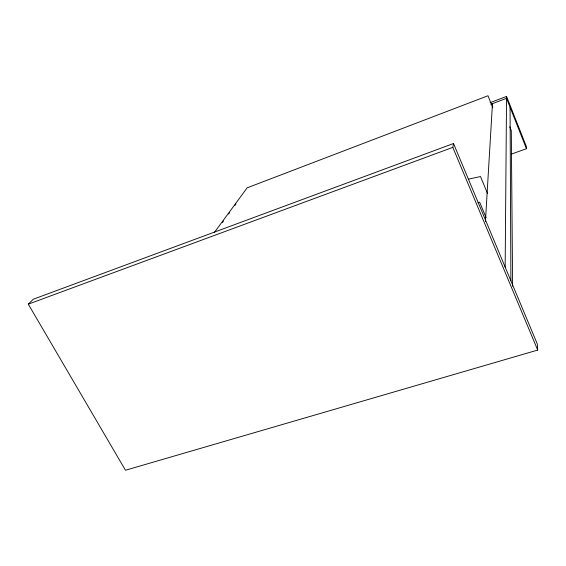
<?xml version="1.0" encoding="UTF-8"?>
<svg xmlns="http://www.w3.org/2000/svg" width="566" height="566" viewBox="0 0 566 566"><rect width="100%" height="100%" fill="white"/><g stroke="black" fill="none" stroke-linecap="round" stroke-linejoin="round"><path stroke-width="0.85" d="M505.155 267.088L506.556 96.411L490.05 102.679M485.416 221.646L492.462 103.656M537.7 350.071L452.821 147.372L453.507 143.509L33.323 299.216L28.3 304.161L125.468 470.254L537.7 350.071L537.367 344.149L453.507 143.509M222.396 222.495L223.436 221.073M228.643 213.955L229.683 212.533M234.89 205.423L235.937 204.001M214.238 232.683L247.151 187.834L487.984 95.746L492.816 107.802M490.814 104.278L506.542 98.314L526.451 148.702L511.48 154.086M28.3 304.161L452.821 147.372M477.966 202.741L479.628 202.161L486.045 217.528M487.46 193.346L480.513 176.564A1059.538 656.709 6.3 0 0 468.549 179.132M509.704 126.678L511.296 130.682L512.626 286.247M506.556 96.411L526.33 146.474L526.451 148.702M510.065 107.222L510.9 280.821"/></g></svg>
